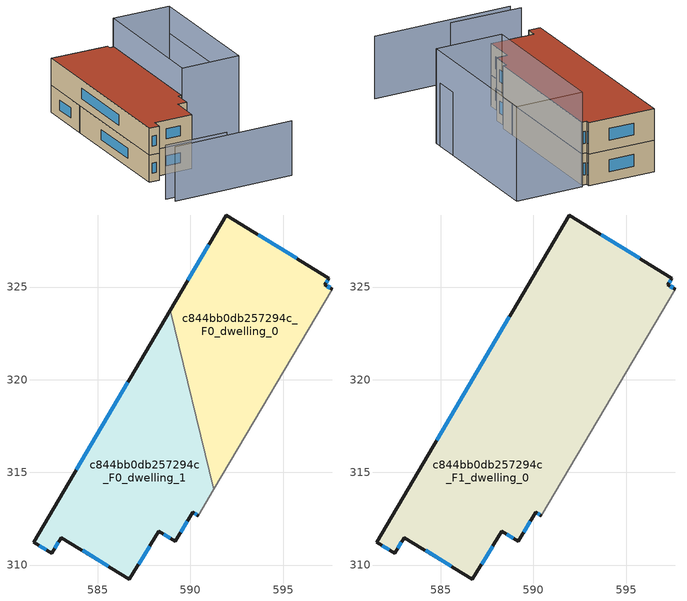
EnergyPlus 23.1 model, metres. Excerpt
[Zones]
c844bb0db257294c_F0_dwelling_0
 floor ground (EU_floor_Construction): 597.47,325.48 597.26,325.12 597.67,324.87 591.28,314.08 588.92,323.76 591.94,328.88 z0
 wall outside (EU_wall_Construction): 597.67,324.87 597.26,325.12 597.47,325.48 591.94,328.88 588.92,323.76 z0:3
 wall adiabatic (EU_wall_Construction): 591.28,314.08 597.67,324.87 z0:3
 wall to c844bb0db257294c_F0_dwelling_1 (EU_wall_Construction): 588.92,323.76 591.27,314.08 z0:3
 window (EU_Window_Construction): 591,327.29 589.86,325.36 / 595.75,326.54 593.66,327.82 / 597.32,325.23 597.41,325.37 / 597.54,324.95 597.38,325.04 z0.93:2.07
c844bb0db257294c_F0_dwelling_1
 floor ground (EU_floor_Construction): 588.92,323.76 591.28,314.08 590.44,312.67 590.14,312.85 589.18,311.28 588.29,311.83 586.72,309.25 583.04,311.49 582.52,310.64 581.54,311.24 z0
 wall outside (EU_wall_Construction): 588.92,323.76 581.54,311.24 582.52,310.64 583.04,311.49 586.72,309.25 588.29,311.83 589.18,311.28 590.14,312.85 590.44,312.67 z0:3
 wall adiabatic (EU_wall_Construction): 590.44,312.67 591.28,314.08 z0:3
 window (EU_Window_Construction): 581.85,311.05 582.22,310.83 / 586.62,319.86 583.84,315.14 / 590.23,312.79 590.35,312.73 / 589.48,311.77 589.84,312.36 / 588.57,311.66 588.9,311.45 / 587.21,310.05 587.8,311.02 / 584.18,310.79 585.57,309.94 / 582.68,310.9 582.88,311.22 z0.93:2.07
c844bb0db257294c_F1_dwelling_0
 floor to c844bb0db257294c_F0_dwelling_0 (EU_floor_Construction): 597.47,325.48 597.26,325.12 597.67,324.87 591.27,314.08 588.92,323.76 591.94,328.88 z3
 floor to c844bb0db257294c_F0_dwelling_1 (EU_floor_Construction): 588.92,323.76 591.27,314.08 590.44,312.67 590.14,312.85 589.18,311.28 588.29,311.83 586.72,309.25 583.04,311.49 582.52,310.64 581.54,311.24 z3
 wall outside (EU_wall_Construction): 597.67,324.87 597.26,325.12 597.47,325.48 591.94,328.88 581.54,311.24 582.52,310.64 583.04,311.49 586.72,309.25 588.29,311.83 589.18,311.28 590.14,312.85 590.44,312.67 z3:6
 wall adiabatic (EU_wall_Construction): 590.44,312.67 597.67,324.87 z3:6
 window (EU_Window_Construction): 582.68,310.9 582.88,311.22 / 581.85,311.05 582.22,310.83 / 588.7,323.39 584.78,316.74 / 595.75,326.54 593.66,327.82 / 597.32,325.23 597.41,325.37 / 597.54,324.95 597.38,325.04 / 590.23,312.79 590.35,312.73 / 589.48,311.77 589.84,312.36 / 588.57,311.66 588.9,311.45 / 587.21,310.05 587.8,311.02 / 584.18,310.79 585.57,309.94 z3.93:5.07
 roof outside (EU_roof_Construction): 590.44,312.67 597.67,324.87 597.26,325.12 597.47,325.48 591.94,328.88 581.54,311.24 582.52,310.64 583.04,311.49 586.72,309.25 588.29,311.83 589.18,311.28 590.14,312.85 z6
shading: 578.78,306.56 590.48,299.66 / 578.65,307.59 584.61,303.93 / 596.52,309.86 603.54,321.75 z0:6; 590.49,312.56 597.92,325.09 / 597.92,325.09 603.56,321.74 / 603.56,321.74 596.13,309.21 / 596.13,309.21 590.49,312.56 z0:9
[Building]
EU S2 Campaign: North Axis=0; Terrain=City; Solar Distribution=FullExterior
[Site:Location]
Montreal-Trudeau.Intl.AP: Latitude=45.4667; Longitude=-73.75; Time Zone=-5; Elevation=36
[SizingPeriod:WeatherFileDays]
AnnualSizingPeriod: Begin Month=1; Begin Day of Month=1; End Month=12; End Day of Month=31; Day of Week for Start Day=Monday; Use Weather File Daylight Saving Period=No; Use Weather File Rain and Snow Indicators=No
[MATERIAL]
EU_InternalMass_Material: Roughness=MediumRough; Thickness=0.1; Conductivity=1; Density=1800; Specific Heat=900; Thermal Absorptance=0.9; Solar Absorptance=0.7; Visible Absorptance=0.7
[MATERIAL:NOMASS] Roughness=MediumRough; Thermal Absorptance=0.9; Solar Absorptance=0.7; Visible Absorptance=0.7
Name | Thermal Resistance
EU_wall_NoMass; EU_floor_NoMass | 1.36485
EU_roof_NoMass | 2.55992
[WINDOWMATERIAL:SIMPLEGLAZINGSYSTEM]
EU_Window_SimpleGlazing: UFactor=3.92339; Solar Heat Gain Coefficient=0.8; Visible Transmittance=0.8
[CONSTRUCTION]
EU_wall_Construction: EU_wall_NoMass
EU_roof_Construction: EU_roof_NoMass
EU_floor_Construction: EU_floor_NoMass
EU_Window_Construction: EU_Window_SimpleGlazing
EU_InternalMass_Construction: EU_InternalMass_Material
[ZONE] Type=1; Multiplier=1; Ceiling Height=autocalculate; Floor Area=autocalculate; Part of Total Floor Area=Yes
Name | Volume
c844bb0db257294c_F0_dwelling_0; c844bb0db257294c_F0_dwelling_1 | 197.065
c844bb0db257294c_F1_dwelling_0 | 394.127
[INTERNALMASS] Construction=EU_InternalMass_Construction
Name | Zone or ZoneList | Surface Area
c844bb0db257294c_F0_dwelling_0_EU_InternalMass | c844bb0db257294c_F0_dwelling_0 | 65.6879
c844bb0db257294c_F0_dwelling_1_EU_InternalMass | c844bb0db257294c_F0_dwelling_1 | 65.6881
c844bb0db257294c_F1_dwelling_0_EU_InternalMass | c844bb0db257294c_F1_dwelling_0 | 131.376
[OTHEREQUIPMENT] Fuel Type=Electricity; Design Level Calculation Method=Watts/Area; Power per Zone Floor Area=1; Fraction Latent=0; Fraction Radiant=0; Fraction Lost=0; Carbon Dioxide Generation Rate=0; EndUse Subcategory=EU_Step8_InternalGains
Name | Zone or ZoneList or Space or SpaceList | Schedule
EU_Step8_InternalGain_c844bb0db257294c_F0_dwelling_0_f000 | c844bb0db257294c_F0_dwelling_0 | EU_Step8_GainSchedule_c844bb0db257294c_F0_dwelling_0_f000
EU_Step8_InternalGain_c844bb0db257294c_F0_dwelling_1_f000 | c844bb0db257294c_F0_dwelling_1 | EU_Step8_GainSchedule_c844bb0db257294c_F0_dwelling_1_f000
EU_Step8_InternalGain_c844bb0db257294c_F1_dwelling_0_f000 | c844bb0db257294c_F1_dwelling_0 | EU_Step8_GainSchedule_c844bb0db257294c_F1_dwelling_0_f000
[ZONEVENTILATION:DESIGNFLOWRATE] Schedule=EU_AlwaysOn; Design Flow Rate Calculation Method=AirChanges/Hour; Air Changes per Hour=0.860309; Ventilation Type=Natural; Fan Pressure Rise=0; Fan Total Efficiency=1; Constant Term Coefficient=1; Temperature Term Coefficient=0; Velocity Term Coefficient=0; Velocity Squared Term Coefficient=0; Minimum Indoor Temperature=-100; Maximum Indoor Temperature=100; Delta Temperature=-100; Minimum Outdoor Temperature=-100; Maximum Outdoor Temperature=100; Maximum Wind Speed=40
Name | Zone or ZoneList or Space or SpaceList
EU_ConstantAir_c844bb0db257294c_F0_dwelling_0 | c844bb0db257294c_F0_dwelling_0
EU_ConstantAir_c844bb0db257294c_F0_dwelling_1 | c844bb0db257294c_F0_dwelling_1
EU_ConstantAir_c844bb0db257294c_F1_dwelling_0 | c844bb0db257294c_F1_dwelling_0
[HVACTEMPLATE:THERMOSTAT] Constant Heating Setpoint=20; Constant Cooling Setpoint=50
EU_HeatOnly_c844bb0db257294c_F0_dwelling_0; EU_HeatOnly_c844bb0db257294c_F0_dwelling_1; EU_HeatOnly_c844bb0db257294c_F1_dwelling_0
[HVACTEMPLATE:ZONE:IDEALLOADSAIRSYSTEM] System Availability Schedule=EU_AlwaysOn; Maximum Heating Supply Air Temperature=50; Minimum Cooling Supply Air Temperature=13; Maximum Heating Supply Air Humidity Ratio=0.0156; Minimum Cooling Supply Air Humidity Ratio=0.0077; Heating Limit=NoLimit; Cooling Limit=NoLimit; Heating Availability Schedule=EU_AlwaysOn; Cooling Availability Schedule=EU_CoolingOff; Dehumidification Control Type=ConstantSensibleHeatRatio; Cooling Sensible Heat Ratio=0.7; Dehumidification Setpoint=60; Humidification Control Type=None; Humidification Setpoint=30; Outdoor Air Method=None; Outdoor Air Flow Rate per Person=0.00944; Outdoor Air Flow Rate per Zone Floor Area=0; Outdoor Air Flow Rate per Zone=0; Demand Controlled Ventilation Type=None; Outdoor Air Economizer Type=NoEconomizer; Heat Recovery Type=None; Sensible Heat Recovery Effectiveness=0.7; Latent Heat Recovery Effectiveness=0.65
Name | Template Thermostat
c844bb0db257294c_F0_dwelling_0 | EU_HeatOnly_c844bb0db257294c_F0_dwelling_0
c844bb0db257294c_F0_dwelling_1 | EU_HeatOnly_c844bb0db257294c_F0_dwelling_1
c844bb0db257294c_F1_dwelling_0 | EU_HeatOnly_c844bb0db257294c_F1_dwelling_0
[SIZING:ZONE] Zone Cooling Design Supply Air Temperature Input Method=SupplyAirTemperature; Zone Cooling Design Supply Air Temperature=13; Zone Heating Design Supply Air Temperature Input Method=SupplyAirTemperature; Zone Heating Design Supply Air Temperature=50; Zone Cooling Design Supply Air Humidity Ratio=0.008; Zone Heating Design Supply Air Humidity Ratio=0.008; Cooling Design Air Flow Method=DesignDay; Cooling Design Air Flow Rate=0; Cooling Minimum Air Flow per Zone Floor Area=0.000762; Cooling Minimum Air Flow=0; Cooling Minimum Air Flow Fraction=0.2; Heating Design Air Flow Method=DesignDay; Heating Design Air Flow Rate=0; Heating Maximum Air Flow per Zone Floor Area=0.002032; Heating Maximum Air Flow=0.141576; Heating Maximum Air Flow Fraction=0.3; Account for Dedicated Outdoor Air System=No; Dedicated Outdoor Air System Control Strategy=NeutralSupplyAir; Dedicated Outdoor Air Low Setpoint Temperature for Design=autosize; Dedicated Outdoor Air High Setpoint Temperature for Design=autosize; Zone Load Sizing Method=Sensible Load Only No Latent Load; Zone Latent Cooling Design Supply Air Humidity Ratio Input Method=HumidityRatioDifference; Zone Cooling Design Supply Air Humidity Ratio Difference=0.005; Zone Latent Heating Design Supply Air Humidity Ratio Input Method=HumidityRatioDifference; Zone Humidification Design Supply Air Humidity Ratio Difference=0.005
c844bb0db257294c_F0_dwelling_0; c844bb0db257294c_F0_dwelling_1; c844bb0db257294c_F1_dwelling_0
[SCHEDULE:CONSTANT]
Name | Hourly Value
EU_AlwaysOn | 1
EU_CoolingOff | 0
[SCHEDULE:FILE] Column Number=1; Rows to Skip at Top=0; Number of Hours of Data=8760; Column Separator=Comma; Interpolate to Timestep=No; Minutes per Item=60; Adjust Schedule for Daylight Savings=Yes
Name | File
EU_Step8_GainSchedule_c844bb0db257294c_F0_dwelling_0_f000 | ../../schedules/c844bb0db257294c/c844bb0db257294c_F0_dwelling_0_f000_gain.csv
EU_Step8_GainSchedule_c844bb0db257294c_F0_dwelling_1_f000 | ../../schedules/c844bb0db257294c/c844bb0db257294c_F0_dwelling_1_f000_gain.csv
EU_Step8_GainSchedule_c844bb0db257294c_F1_dwelling_0_f000 | ../../schedules/c844bb0db257294c/c844bb0db257294c_F1_dwelling_0_f000_gain.csv
